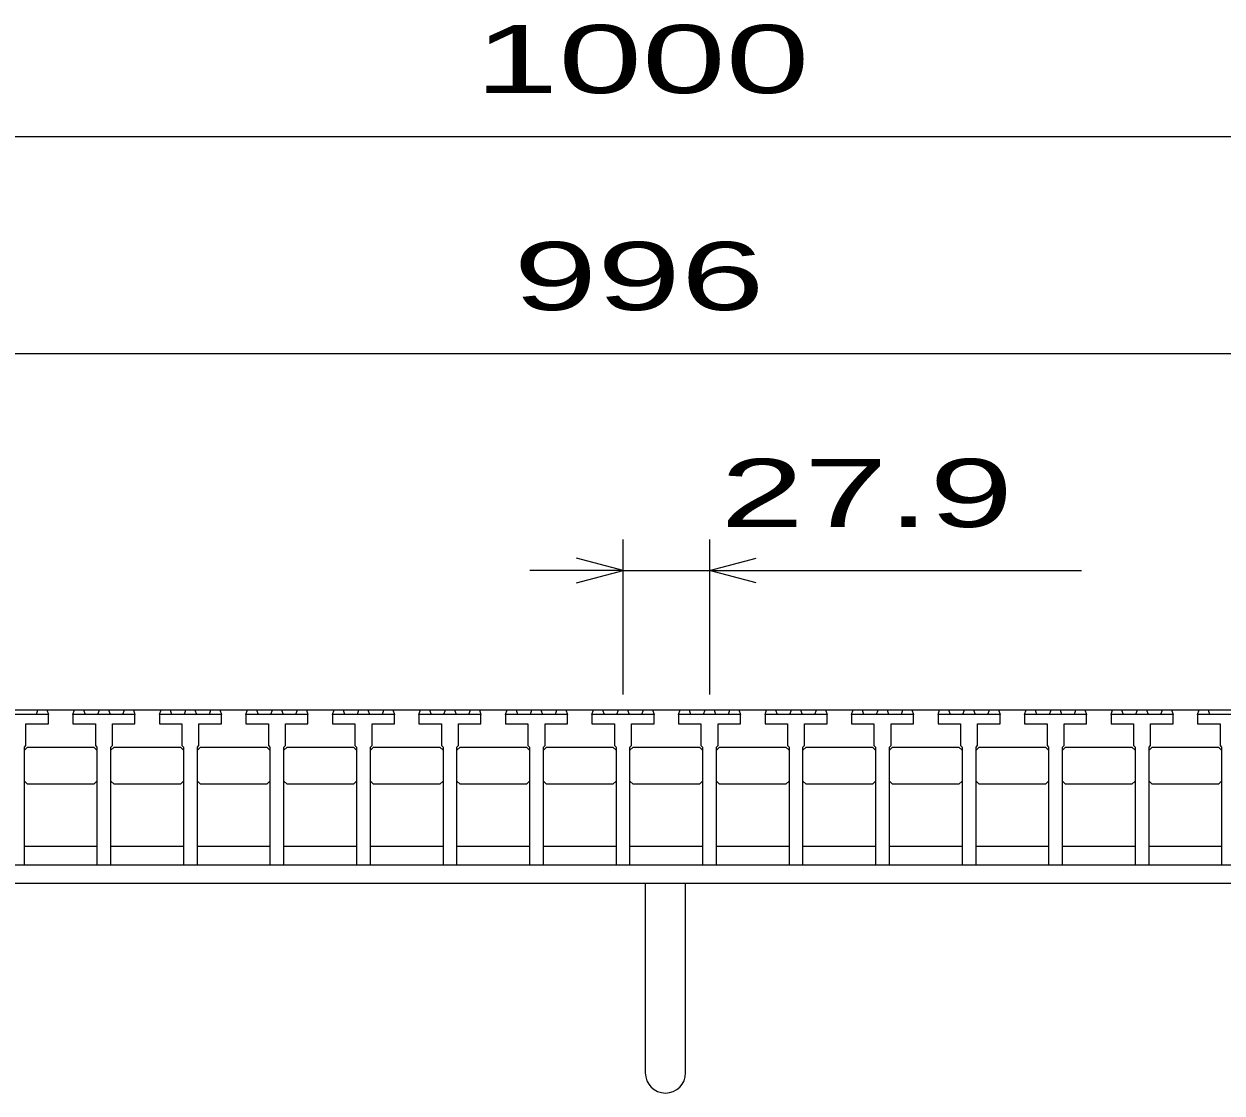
# Model space of a CAD drawing. Units: millimetres, scale not verified. Extents: x -1820 to 1736, y -1282 to 1048.
# Drawn here: x -1056.9 to -670.5, y -615.6 to -270.7 of the extents above; entities that cross this region are included whole.
import ezdxf
from ezdxf.enums import TextEntityAlignment as Align

# ---------------------------------------------------------------- set-up
doc = ezdxf.new("R2010")
doc.units = ezdxf.units.MM
doc.header["$LTSCALE"] = 10
for name, color, linetype, lineweight in [('16', 3, 'Continuous', 25), ('19', 6, 'Continuous', 25), ('22', 2, 'Continuous', 25)]:
    doc.layers.add(name, color=color, linetype=linetype, lineweight=lineweight)
doc.styles.add('ベクトル', font='')
doc.styles.get('ベクトル').set_extended_font_data('ベクトル')

msp = doc.modelspace()

# ---------------------------------------------------------------- linework, layer by layer
at = {"layer": '16'}
for p, q in [((-1348, -492), (-352, -492)), ((-1049, -493.5), (-1069, -493.5)), ((-1052.9, -493.5), (-1052.4, -492)), ((-1052.4, -492), (-1049.5, -492)), ((-1049.5, -492), (-1049, -493.5)), ((-1049, -496.5), (-1049, -493.5)), ((-1041.1, -493.5), (-1040.6, -492)), ((-1041.1, -493.5), (-1041.1, -496.5)), ((-1021.1, -493.5), (-1041.1, -493.5)), ((-1040.6, -492), (-1037.7, -492)), ((-1037.7, -492), (-1037.2, -493.5)), ((-1033.05, -493.5), (-1032.55, -492)), ((-1032.55, -492), (-1029.65, -492)), ((-1029.65, -492), (-1029.15, -493.5)), ((-1025, -493.5), (-1024.5, -492)), ((-1024.5, -492), (-1021.6, -492)), ((-1021.6, -492), (-1021.1, -493.5)), ((-1021.1, -496.5), (-1021.1, -493.5)), ((-1013.2, -493.5), (-1012.7, -492)), ((-1013.2, -493.5), (-1013.2, -496.5)), ((-993.2, -493.5), (-1013.2, -493.5)), ((-1012.7, -492), (-1009.8, -492)), ((-1009.8, -492), (-1009.3, -493.5)), ((-1005.15, -493.5), (-1004.65, -492)), ((-1004.65, -492), (-1001.75, -492)), ((-1001.75, -492), (-1001.25, -493.5)), ((-997.1, -493.5), (-996.6, -492)), ((-996.6, -492), (-993.7, -492)), ((-993.7, -492), (-993.2, -493.5)), ((-993.2, -496.5), (-993.2, -493.5)), ((-985.3, -493.5), (-984.8, -492)), ((-985.3, -493.5), (-985.3, -496.5)), ((-965.3, -493.5), (-985.3, -493.5)), ((-984.8, -492), (-981.9, -492)), ((-981.9, -492), (-981.4, -493.5)), ((-977.25, -493.5), (-976.75, -492)), ((-976.75, -492), (-973.85, -492)), ((-973.85, -492), (-973.35, -493.5)), ((-969.2, -493.5), (-968.7, -492)), ((-968.7, -492), (-965.8, -492)), ((-965.8, -492), (-965.3, -493.5)), ((-965.3, -496.5), (-965.3, -493.5)), ((-957.4, -493.5), (-956.9, -492)), ((-957.4, -493.5), (-957.4, -496.5)), ((-937.4, -493.5), (-957.4, -493.5)), ((-956.9, -492), (-954, -492)), ((-954, -492), (-953.5, -493.5)), ((-949.35, -493.5), (-948.85, -492)), ((-948.85, -492), (-945.95, -492)), ((-945.95, -492), (-945.45, -493.5)), ((-941.3, -493.5), (-940.8, -492)), ((-940.8, -492), (-937.9, -492)), ((-937.9, -492), (-937.4, -493.5)), ((-937.4, -496.5), (-937.4, -493.5)), ((-929.5, -493.5), (-929, -492)), ((-929.5, -493.5), (-929.5, -496.5)), ((-909.5, -493.5), (-929.5, -493.5)), ((-929, -492), (-926.1, -492)), ((-926.1, -492), (-925.6, -493.5)), ((-921.45, -493.5), (-920.95, -492)), ((-920.95, -492), (-918.05, -492)), ((-918.05, -492), (-917.55, -493.5)), ((-913.4, -493.5), (-912.9, -492)), ((-912.9, -492), (-910, -492)), ((-910, -492), (-909.5, -493.5)), ((-909.5, -496.5), (-909.5, -493.5)), ((-901.6, -493.5), (-901.1, -492)), ((-901.6, -493.5), (-901.6, -496.5)), ((-881.6, -493.5), (-901.6, -493.5)), ((-901.1, -492), (-898.2, -492)), ((-898.2, -492), (-897.7, -493.5)), ((-893.55, -493.5), (-893.05, -492)), ((-893.05, -492), (-890.15, -492)), ((-890.15, -492), (-889.65, -493.5)), ((-885.5, -493.5), (-885, -492)), ((-885, -492), (-882.1, -492)), ((-882.1, -492), (-881.6, -493.5)), ((-881.6, -496.5), (-881.6, -493.5)), ((-873.7, -493.5), (-873.2, -492)), ((-873.7, -493.5), (-873.7, -496.5)), ((-853.7, -493.5), (-873.7, -493.5)), ((-873.2, -492), (-870.3, -492)), ((-870.3, -492), (-869.8, -493.5)), ((-865.65, -493.5), (-865.15, -492)), ((-865.15, -492), (-862.25, -492)), ((-862.25, -492), (-861.75, -493.5)), ((-857.6, -493.5), (-857.1, -492)), ((-857.1, -492), (-854.2, -492)), ((-854.2, -492), (-853.7, -493.5)), ((-853.7, -496.5), (-853.7, -493.5)), ((-845.8, -493.5), (-845.3, -492)), ((-845.8, -493.5), (-845.8, -496.5)), ((-825.8, -493.5), (-845.8, -493.5)), ((-845.3, -492), (-842.4, -492)), ((-842.4, -492), (-841.9, -493.5)), ((-837.75, -493.5), (-837.25, -492)), ((-837.25, -492), (-834.35, -492)), ((-834.35, -492), (-833.85, -493.5)), ((-829.7, -493.5), (-829.2, -492)), ((-829.2, -492), (-826.3, -492)), ((-826.3, -492), (-825.8, -493.5)), ((-825.8, -496.5), (-825.8, -493.5)), ((-817.9, -493.5), (-817.4, -492)), ((-817.9, -493.5), (-817.9, -496.5)), ((-797.9, -493.5), (-817.9, -493.5)), ((-817.4, -492), (-814.5, -492)), ((-814.5, -492), (-814, -493.5)), ((-809.85, -493.5), (-809.35, -492)), ((-809.35, -492), (-806.45, -492)), ((-806.45, -492), (-805.95, -493.5)), ((-801.8, -493.5), (-801.3, -492)), ((-801.3, -492), (-798.4, -492)), ((-798.4, -492), (-797.9, -493.5)), ((-797.9, -496.5), (-797.9, -493.5)), ((-790, -493.5), (-789.5, -492)), ((-790, -493.5), (-790, -496.5)), ((-770, -493.5), (-790, -493.5)), ((-789.5, -492), (-786.6, -492)), ((-786.6, -492), (-786.1, -493.5)), ((-781.95, -493.5), (-781.45, -492)), ((-781.45, -492), (-778.55, -492)), ((-778.55, -492), (-778.05, -493.5)), ((-773.9, -493.5), (-773.4, -492)), ((-773.4, -492), (-770.5, -492)), ((-770.5, -492), (-770, -493.5)), ((-770, -496.5), (-770, -493.5)), ((-762.1, -493.5), (-761.6, -492)), ((-762.1, -493.5), (-762.1, -496.5)), ((-742.1, -493.5), (-762.1, -493.5)), ((-761.6, -492), (-758.7, -492)), ((-758.7, -492), (-758.2, -493.5)), ((-754.05, -493.5), (-753.55, -492)), ((-753.55, -492), (-750.65, -492)), ((-750.65, -492), (-750.15, -493.5)), ((-746, -493.5), (-745.5, -492)), ((-745.5, -492), (-742.6, -492)), ((-742.6, -492), (-742.1, -493.5)), ((-742.1, -496.5), (-742.1, -493.5)), ((-734.2, -493.5), (-733.7, -492)), ((-734.2, -493.5), (-734.2, -496.5)), ((-714.2, -493.5), (-734.2, -493.5)), ((-733.7, -492), (-730.8, -492)), ((-730.8, -492), (-730.3, -493.5)), ((-726.15, -493.5), (-725.65, -492)), ((-725.65, -492), (-722.75, -492)), ((-722.75, -492), (-722.25, -493.5)), ((-718.1, -493.5), (-717.6, -492)), ((-717.6, -492), (-714.7, -492)), ((-714.7, -492), (-714.2, -493.5)), ((-714.2, -496.5), (-714.2, -493.5)), ((-706.3, -493.5), (-705.8, -492)), ((-706.3, -493.5), (-706.3, -496.5)), ((-686.3, -493.5), (-706.3, -493.5)), ((-705.8, -492), (-702.9, -492)), ((-702.9, -492), (-702.4, -493.5)), ((-698.25, -493.5), (-697.75, -492)), ((-697.75, -492), (-694.85, -492)), ((-694.85, -492), (-694.35, -493.5)), ((-690.2, -493.5), (-689.7, -492)), ((-689.7, -492), (-686.8, -492)), ((-686.8, -492), (-686.3, -493.5)), ((-686.3, -496.5), (-686.3, -493.5)), ((-678.4, -493.5), (-677.9, -492)), ((-678.4, -493.5), (-678.4, -496.5)), ((-658.4, -493.5), (-678.4, -493.5)), ((-677.9, -492), (-675, -492)), ((-675, -492), (-674.5, -493.5)), ((-1056.25, -503.5), (-1056.25, -496.5)), ((-1056.25, -496.5), (-1049, -496.5)), ((-1041.1, -496.5), (-1033.85, -496.5)), ((-1033.85, -496.5), (-1033.85, -503.5)), ((-1028.35, -503.5), (-1028.35, -496.5)), ((-1028.35, -496.5), (-1021.1, -496.5)), ((-1013.2, -496.5), (-1005.95, -496.5)), ((-1005.95, -496.5), (-1005.95, -503.5)), ((-1000.45, -503.5), (-1000.45, -496.5)), ((-1000.45, -496.5), (-993.2, -496.5)), ((-985.3, -496.5), (-978.05, -496.5)), ((-978.05, -496.5), (-978.05, -503.5)), ((-972.55, -503.5), (-972.55, -496.5)), ((-972.55, -496.5), (-965.3, -496.5)), ((-957.4, -496.5), (-950.15, -496.5)), ((-950.15, -496.5), (-950.15, -503.5)), ((-944.65, -503.5), (-944.65, -496.5)), ((-944.65, -496.5), (-937.4, -496.5)), ((-929.5, -496.5), (-922.25, -496.5)), ((-922.25, -496.5), (-922.25, -503.5)), ((-916.75, -503.5), (-916.75, -496.5)), ((-916.75, -496.5), (-909.5, -496.5)), ((-901.6, -496.5), (-894.35, -496.5)), ((-894.35, -496.5), (-894.35, -503.5)), ((-888.85, -503.5), (-888.85, -496.5)), ((-888.85, -496.5), (-881.6, -496.5)), ((-873.7, -496.5), (-866.45, -496.5)), ((-866.45, -496.5), (-866.45, -503.5)), ((-860.95, -503.5), (-860.95, -496.5)), ((-860.95, -496.5), (-853.7, -496.5)), ((-845.8, -496.5), (-838.55, -496.5)), ((-838.55, -496.5), (-838.55, -503.5)), ((-833.05, -503.5), (-833.05, -496.5)), ((-833.05, -496.5), (-825.8, -496.5)), ((-817.9, -496.5), (-810.65, -496.5)), ((-810.65, -496.5), (-810.65, -503.5)), ((-805.15, -503.5), (-805.15, -496.5)), ((-805.15, -496.5), (-797.9, -496.5)), ((-790, -496.5), (-782.75, -496.5)), ((-782.75, -496.5), (-782.75, -503.5)), ((-777.25, -503.5), (-777.25, -496.5)), ((-777.25, -496.5), (-770, -496.5)), ((-762.1, -496.5), (-754.85, -496.5)), ((-754.85, -496.5), (-754.85, -503.5)), ((-749.35, -503.5), (-749.35, -496.5)), ((-749.35, -496.5), (-742.1, -496.5)), ((-734.2, -496.5), (-726.95, -496.5)), ((-726.95, -496.5), (-726.95, -503.5)), ((-721.45, -503.5), (-721.45, -496.5)), ((-721.45, -496.5), (-714.2, -496.5)), ((-706.3, -496.5), (-699.05, -496.5)), ((-699.05, -496.5), (-699.05, -503.5)), ((-693.55, -503.5), (-693.55, -496.5)), ((-693.55, -496.5), (-686.3, -496.5)), ((-678.4, -496.5), (-671.15, -496.5)), ((-671.15, -496.5), (-671.15, -503.5)), ((-1056.75, -504), (-1056.25, -503.5)), ((-1056.75, -542), (-1056.75, -504)), ((-1056.75, -505), (-1055.75, -504)), ((-1055.75, -504), (-1034.35, -504)), ((-1034.35, -504), (-1033.35, -505)), ((-1033.85, -503.5), (-1033.35, -504)), ((-1033.35, -504), (-1033.35, -542)), ((-1028.85, -504), (-1028.35, -503.5)), ((-1028.85, -542), (-1028.85, -504)), ((-1028.85, -505), (-1027.85, -504)), ((-1027.85, -504), (-1006.45, -504)), ((-1006.45, -504), (-1005.45, -505)), ((-1005.95, -503.5), (-1005.45, -504)), ((-1005.45, -504), (-1005.45, -542)), ((-1000.95, -504), (-1000.45, -503.5)), ((-1000.95, -542), (-1000.95, -504)), ((-1000.95, -505), (-999.95, -504)), ((-999.95, -504), (-978.55, -504)), ((-978.55, -504), (-977.55, -505)), ((-978.05, -503.5), (-977.55, -504)), ((-977.55, -504), (-977.55, -542)), ((-973.05, -504), (-972.55, -503.5)), ((-973.05, -542), (-973.05, -504)), ((-973.05, -505), (-972.05, -504)), ((-972.05, -504), (-950.65, -504)), ((-950.65, -504), (-949.65, -505)), ((-950.15, -503.5), (-949.65, -504)), ((-949.65, -504), (-949.65, -542)), ((-945.15, -504), (-944.65, -503.5)), ((-945.15, -542), (-945.15, -504)), ((-945.15, -505), (-944.15, -504)), ((-944.15, -504), (-922.75, -504)), ((-922.75, -504), (-921.75, -505)), ((-922.25, -503.5), (-921.75, -504)), ((-921.75, -504), (-921.75, -542)), ((-917.25, -504), (-916.75, -503.5)), ((-917.25, -542), (-917.25, -504)), ((-917.25, -505), (-916.25, -504)), ((-916.25, -504), (-894.85, -504)), ((-894.85, -504), (-893.85, -505)), ((-894.35, -503.5), (-893.85, -504)), ((-893.85, -504), (-893.85, -542)), ((-889.35, -504), (-888.85, -503.5)), ((-889.35, -542), (-889.35, -504)), ((-889.35, -505), (-888.35, -504)), ((-888.35, -504), (-866.95, -504)), ((-866.95, -504), (-865.95, -505)), ((-866.45, -503.5), (-865.95, -504)), ((-865.95, -504), (-865.95, -542)), ((-861.45, -504), (-860.95, -503.5)), ((-861.45, -542), (-861.45, -504)), ((-861.45, -505), (-860.45, -504)), ((-860.45, -504), (-839.05, -504)), ((-839.05, -504), (-838.05, -505)), ((-838.55, -503.5), (-838.05, -504)), ((-838.05, -504), (-838.05, -542)), ((-833.55, -504), (-833.05, -503.5)), ((-833.55, -542), (-833.55, -504)), ((-833.55, -505), (-832.55, -504)), ((-832.55, -504), (-811.15, -504)), ((-811.15, -504), (-810.15, -505)), ((-810.65, -503.5), (-810.15, -504)), ((-810.15, -504), (-810.15, -542)), ((-805.65, -504), (-805.15, -503.5)), ((-805.65, -542), (-805.65, -504)), ((-805.65, -505), (-804.65, -504)), ((-804.65, -504), (-783.25, -504)), ((-783.25, -504), (-782.25, -505)), ((-782.75, -503.5), (-782.25, -504)), ((-782.25, -504), (-782.25, -542)), ((-777.75, -504), (-777.25, -503.5)), ((-777.75, -542), (-777.75, -504)), ((-777.75, -505), (-776.75, -504)), ((-776.75, -504), (-755.35, -504)), ((-755.35, -504), (-754.35, -505)), ((-754.85, -503.5), (-754.35, -504)), ((-754.35, -504), (-754.35, -542)), ((-749.85, -504), (-749.35, -503.5)), ((-749.85, -542), (-749.85, -504)), ((-749.85, -505), (-748.85, -504)), ((-748.85, -504), (-727.45, -504)), ((-727.45, -504), (-726.45, -505)), ((-726.95, -503.5), (-726.45, -504)), ((-726.45, -504), (-726.45, -542)), ((-721.95, -504), (-721.45, -503.5)), ((-721.95, -542), (-721.95, -504)), ((-721.95, -505), (-720.95, -504)), ((-720.95, -504), (-699.55, -504)), ((-699.55, -504), (-698.55, -505)), ((-699.05, -503.5), (-698.55, -504)), ((-698.55, -504), (-698.55, -542)), ((-694.05, -504), (-693.55, -503.5)), ((-694.05, -542), (-694.05, -504)), ((-694.05, -505), (-693.05, -504)), ((-693.05, -504), (-671.65, -504)), ((-671.65, -504), (-670.65, -505)), ((-671.15, -503.5), (-670.65, -504)), ((-670.65, -504), (-670.65, -542)), ((-1055.75, -516), (-1056.75, -515)), ((-1034.35, -516), (-1055.75, -516)), ((-1033.35, -515), (-1034.35, -516)), ((-1027.85, -516), (-1028.85, -515)), ((-1006.45, -516), (-1027.85, -516)), ((-1005.45, -515), (-1006.45, -516)), ((-999.95, -516), (-1000.95, -515)), ((-978.55, -516), (-999.95, -516)), ((-977.55, -515), (-978.55, -516)), ((-972.05, -516), (-973.05, -515)), ((-950.65, -516), (-972.05, -516)), ((-949.65, -515), (-950.65, -516)), ((-944.15, -516), (-945.15, -515)), ((-922.75, -516), (-944.15, -516)), ((-921.75, -515), (-922.75, -516)), ((-916.25, -516), (-917.25, -515)), ((-894.85, -516), (-916.25, -516)), ((-893.85, -515), (-894.85, -516)), ((-888.35, -516), (-889.35, -515)), ((-866.95, -516), (-888.35, -516)), ((-865.95, -515), (-866.95, -516)), ((-860.45, -516), (-861.45, -515)), ((-839.05, -516), (-860.45, -516)), ((-838.05, -515), (-839.05, -516)), ((-832.55, -516), (-833.55, -515)), ((-811.15, -516), (-832.55, -516)), ((-810.15, -515), (-811.15, -516)), ((-804.65, -516), (-805.65, -515)), ((-783.25, -516), (-804.65, -516)), ((-782.25, -515), (-783.25, -516)), ((-776.75, -516), (-777.75, -515)), ((-755.35, -516), (-776.75, -516)), ((-754.35, -515), (-755.35, -516)), ((-748.85, -516), (-749.85, -515)), ((-727.45, -516), (-748.85, -516)), ((-726.45, -515), (-727.45, -516)), ((-720.95, -516), (-721.95, -515)), ((-699.55, -516), (-720.95, -516)), ((-698.55, -515), (-699.55, -516)), ((-693.05, -516), (-694.05, -515)), ((-671.65, -516), (-693.05, -516)), ((-670.65, -515), (-671.65, -516)), ((-1056.75, -536), (-1033.35, -536)), ((-1028.85, -536), (-1005.45, -536)), ((-1000.95, -536), (-977.55, -536)), ((-973.05, -536), (-949.65, -536)), ((-945.15, -536), (-921.75, -536)), ((-917.25, -536), (-893.85, -536)), ((-889.35, -536), (-865.95, -536)), ((-861.45, -536), (-838.05, -536)), ((-833.55, -536), (-810.15, -536)), ((-805.65, -536), (-782.25, -536)), ((-777.75, -536), (-754.35, -536)), ((-749.85, -536), (-726.45, -536)), ((-721.95, -536), (-698.55, -536)), ((-694.05, -536), (-670.65, -536)), ((-1061.25, -542), (-1056.75, -542)), ((-1033.35, -542), (-1028.85, -542)), ((-1005.45, -542), (-1000.95, -542)), ((-977.55, -542), (-973.05, -542)), ((-949.65, -542), (-945.15, -542)), ((-921.75, -542), (-917.25, -542)), ((-893.85, -542), (-889.35, -542)), ((-865.95, -542), (-861.45, -542)), ((-838.05, -542), (-833.55, -542)), ((-810.15, -542), (-805.65, -542)), ((-782.25, -542), (-777.75, -542)), ((-754.35, -542), (-749.85, -542)), ((-726.45, -542), (-721.95, -542)), ((-698.55, -542), (-694.05, -542)), ((-670.65, -542), (-666.15, -542))]:
    msp.add_line(p, q, dxfattribs=at)
at = {"layer": '19'}
for p, q in [((-1350, -542), (-350, -542)), ((-350, -548), (-1350, -548)), ((-856.5, -548), (-856.5, -609.11)), ((-843.5, -609.11), (-843.5, -548))]:
    msp.add_line(p, q, dxfattribs=at)
msp.add_arc((-850, -609.11), 6.5, 180, 0, dxfattribs=at)
at = {"layer": '22', "color": 4}
for p, q in [((-1350, -307), (-350, -307)), ((-1348, -377), (-352, -377)), ((-863.7, -487), (-863.7, -437)), ((-835.8, -437), (-835.8, -487)), ((-863.7, -447), (-878.7, -443)), ((-835.8, -447), (-820.8, -443)), ((-863.7, -447), (-893.7, -447)), ((-878.7, -451), (-863.7, -447)), ((-863.7, -447), (-835.8, -447)), ((-820.8, -451), (-835.8, -447)), ((-835.8, -447), (-715.8, -447))]:
    msp.add_line(p, q, dxfattribs=at)

# ---------------------------------------------------------------- texts
at = {"layer": '22', "style": 'ベクトル', "width": 1.65}
for s, p in [(' 1000 ', (-925, -282)), (' 996 ', (-912.5, -352)), (' 27.9 ', (-845.8, -422))]:
    msp.add_text(s, height=21.99, dxfattribs=at).set_placement(p, align=Align.MIDDLE_LEFT)

doc.saveas('drawing.dxf')
